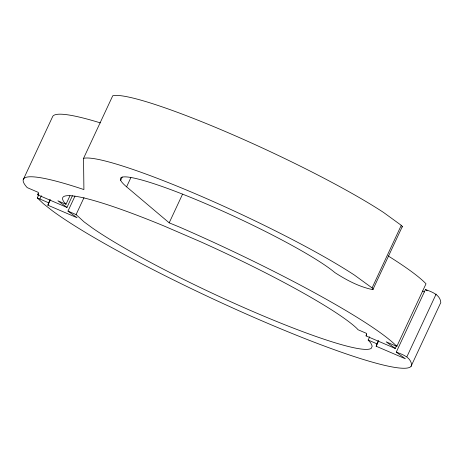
<?xml version="1.0" encoding="UTF-8"?>
<svg xmlns="http://www.w3.org/2000/svg" width="464" height="464" viewBox="0 0 464 464"><rect width="100%" height="100%" fill="white"/><g stroke="black" fill="none" stroke-linecap="round" stroke-linejoin="round"><path stroke-width="0.7" d="M72.442 195.698L66.973 207.431L37.77 194.886L38.413 192.432L27.208 187.618A208.481 23.241 25 0 1 83.909 189.573L83.543 158.357L112.735 95.764A165.051 18.398 25 0 1 229.233 133.185A165.051 18.398 25 0 1 383.629 212.506L401.273 225.33L402.329 226.496L372.859 289.652C359.275 286.909 346.48 280.105 334.892 272.606A121.614 13.555 25 0 0 194.219 198.841A121.614 13.555 25 0 0 126.591 186.824L130.848 177.695M74.977 196.11L67.982 211.103L77.07 217.738L47.867 205.192L50.037 199.479M396.476 345.86L395.264 348.464L366.061 335.919L366.705 333.465L358.063 329.753L356.822 328.373A165.051 18.398 25 0 0 200.599 241.761L163.827 225.904A165.051 18.398 25 0 0 64.049 202.113L65.998 204.282L69.948 195.808M411.046 366.334L440.232 303.74A208.481 23.241 25 0 0 440.8 302.447C440.22 294.681 431.659 291.781 425.459 289.548L396.273 352.135L405.362 358.776L376.159 346.231L378.328 340.512M23.258 179.62L52.444 117.027A208.481 23.241 25 0 1 100.352 122.885M37.77 194.886L38.379 193.581M396.273 352.135C402.468 354.374 411.034 357.274 411.614 365.04A208.481 23.241 25 0 1 262.96 321.297A208.481 23.241 25 0 1 52.125 210.604L43.396 203.719L37.306 197.925L38.825 194.665M39.875 199.027L41.395 195.767M47.867 205.192L50.303 199.978M369.686 336.8L368.167 340.06L370.736 342.925L372.209 346.138L371.322 348.273A165.051 18.398 25 0 1 252.81 311.472A165.051 18.398 25 0 1 92.33 227.957L84.054 221.873L76.096 214.588L84.001 197.635M120.686 180.293L122.206 177.033M388.119 255.908A208.481 23.241 25 0 1 426.01 283.811L396.824 346.405A208.481 23.241 25 0 0 180.084 227.319L169.192 222.83L182.567 194.143M372.859 289.652L373.143 289.089L372.087 287.924L401.273 225.33M366.061 335.919L366.67 334.619M376.159 346.231L378.595 341.011M406.922 356.712L436.108 294.124M402.044 227.064L402.329 226.496M422.6 291.05L424.595 291.908M65.998 204.282L57.884 200.796L66.973 207.431M396.824 346.405L386.176 341.829L395.264 348.464M37.306 197.925L48.517 202.739M67.982 211.103L76.096 214.588M368.167 340.06L376.803 343.772M372.087 287.924L354.444 275.094A165.051 18.398 25 0 0 200.048 195.773A165.051 18.398 25 0 0 83.543 158.357M425.459 289.548L427.164 290.789M126.591 186.824L169.192 222.83"/></g></svg>
